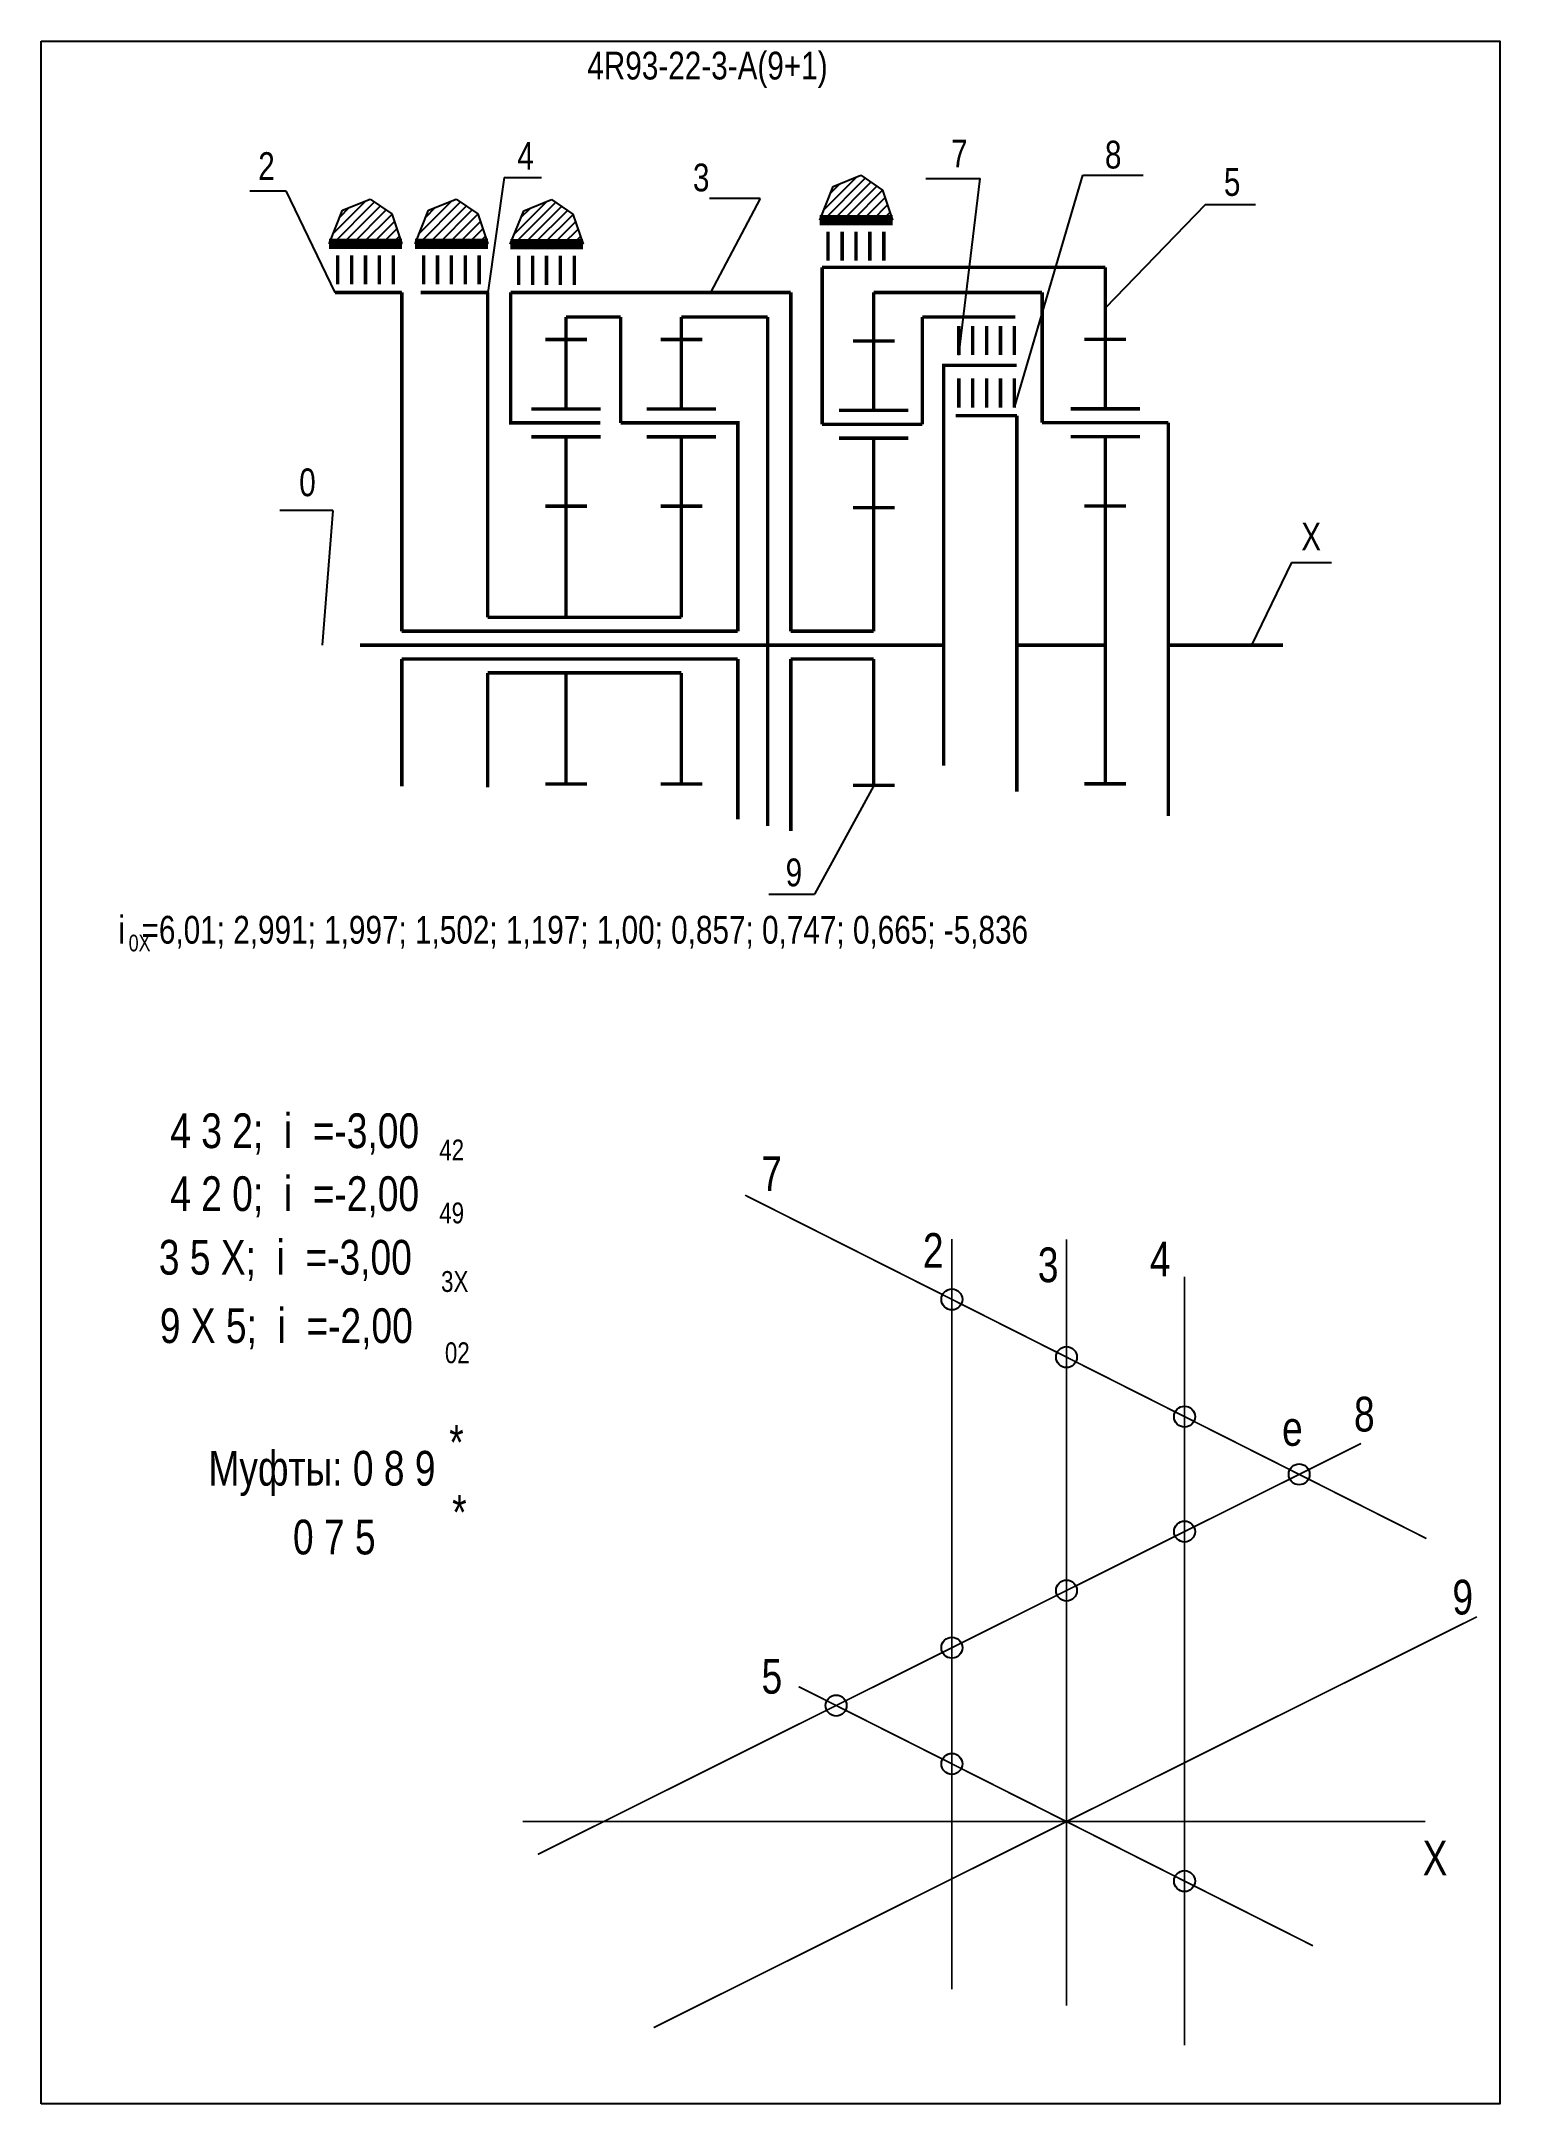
# Model space of a CAD drawing. Extents: x -352 to -142, y 153 to 450.
import ezdxf

# ---------------------------------------------------------------- set-up
doc = ezdxf.new("R2010")
doc.units = 0
doc.header["$LTSCALE"] = 15
doc.layers.get('DEFPOINTS').update_dxf_attribs({"linetype": 'CONTINUOUS'})
doc.layers.add('DIM', color=92, linetype='CONTINUOUS')
doc.layers.add('MAIN', color=5, linetype='CONTINUOUS')
doc.styles.add('AMK', font='amk.shx', dxfattribs={"width": 0.8})

msp = doc.modelspace()

# ---------------------------------------------------------------- hatches: boundary and pattern name
at = {"layer": 'DIM'}
h = msp.add_hatch(dxfattribs=at)
h.set_pattern_fill('_USER', color=0, angle=45, style=0, pattern_type=0)
h.set_pattern_definition([(45, (11.8881, -1.5766), (-0.7071068, 0.7071068), [])])
h.paths.add_polyline_path([(-238.41, 428.94), (-240.35, 424.12), (-229.86, 424.12), (-231.3, 428.44), (-234.42, 430.56)])
h = msp.add_hatch(dxfattribs=at)
h.set_pattern_fill('_USER', color=0, angle=45, style=0, pattern_type=0)
h.set_pattern_definition([(45, (-58.7463, -4.9971), (-0.7071068, 0.7071068), [])])
h.paths.add_polyline_path([(-309.04, 425.52), (-310.99, 420.7), (-300.49, 420.7), (-301.94, 425.02), (-305.05, 427.14)])
h = msp.add_hatch(dxfattribs=at)
h.set_pattern_fill('_USER', color=0, angle=45, style=0, pattern_type=0)
h.set_pattern_definition([(45, (-46.3713, -4.9971), (-0.7071068, 0.7071068), [])])
h.paths.add_polyline_path([(-296.67, 425.52), (-298.61, 420.7), (-288.11, 420.7), (-289.56, 425.02), (-292.68, 427.14)])
h = msp.add_hatch(dxfattribs=at)
h.set_pattern_fill('_USER', color=0, angle=45, style=0, pattern_type=0)
h.set_pattern_definition([(45, (-32.673, -5.0666), (-0.7071068, 0.7071068), [])])
h.paths.add_polyline_path([(-282.97, 425.45), (-284.91, 420.63), (-274.42, 420.63), (-275.87, 424.95), (-278.98, 427.07)])

# ---------------------------------------------------------------- linework, layer by layer
at = {"layer": 'DEFPOINTS', "const_width": 0.25}
for points in [[(-152.99, 234.26), (-251.08, 283.7)], [(-221.31, 169.35), (-221.31, 277.39)], [(-204.81, 166.99), (-204.81, 277.35)], [(-187.81, 161.3), (-187.81, 271.99)], [(-280.93, 188.77), (-162.39, 247.95)], [(-169.32, 175.61), (-243.37, 212.93)], [(-283.13, 193.5), (-153.13, 193.5)]]:
    msp.add_lwpolyline(points, dxfattribs=at)
at = {"layer": 'DEFPOINTS', "color": 1, "const_width": 0.25}
msp.add_lwpolyline([(-264.26, 163.82), (-145.72, 222.99)], dxfattribs=at)
at = {"layer": 'DEFPOINTS'}
for centre in [(-221.31, 268.69), (-204.81, 260.38), (-187.81, 251.81), (-171.31, 243.5), (-187.81, 235.26), (-204.81, 226.77), (-221.31, 218.54), (-237.98, 210.21), (-221.31, 201.81), (-187.81, 184.93)]:
    msp.add_circle(centre, 1.51, dxfattribs=at)
at = {"layer": 'DIM', "color": 0}
for p, q in [((-322.4, 428.35), (-317.21, 428.35)), ((-317.21, 428.35), (-310.15, 413.69)), ((-285.76, 430.25), (-288.15, 413.69)), ((-285.76, 430.25), (-280.42, 430.25)), ((-240.35, 424.12), (-238.41, 428.94)), ((-238.41, 428.94), (-234.42, 430.56)), ((-234.42, 430.56), (-231.3, 428.44)), ((-231.3, 428.44), (-229.86, 424.12)), ((-225.05, 430.12), (-217.22, 430.12)), ((-220.32, 404.67), (-217.22, 430.12)), ((-212.32, 397.11), (-202.47, 430.58)), ((-202.47, 430.58), (-193.77, 430.58)), ((-310.99, 420.7), (-309.04, 425.52)), ((-309.04, 425.52), (-305.05, 427.14)), ((-305.05, 427.14), (-301.94, 425.02)), ((-301.94, 425.02), (-300.49, 420.7)), ((-298.61, 420.7), (-296.67, 425.52)), ((-296.67, 425.52), (-292.68, 427.14)), ((-292.68, 427.14), (-289.56, 425.02)), ((-289.56, 425.02), (-288.11, 420.7)), ((-284.91, 420.63), (-282.97, 425.45)), ((-282.97, 425.45), (-278.98, 427.07)), ((-278.98, 427.07), (-275.87, 424.95)), ((-275.87, 424.95), (-274.42, 420.63)), ((-248.94, 427.21), (-256.2, 427.21)), ((-248.94, 427.21), (-256.06, 413.71)), ((-184.84, 426.32), (-199.23, 411.43)), ((-177.58, 426.32), (-184.84, 426.32)), ((-300.52, 413.69), (-310.15, 413.69)), ((-288.15, 413.69), (-297.78, 413.69)), ((-310.47, 382.28), (-318.07, 382.28)), ((-310.47, 382.28), (-311.97, 362.91)), ((-172.4, 374.81), (-178.19, 362.91)), ((-172.4, 374.81), (-166.67, 374.81)), ((-232.57, 358.91), (-232.57, 358.91)), ((-232.57, 342.71), (-241.09, 327.05)), ((-247.66, 327.05), (-241.09, 327.05))]:
    msp.add_line(p, q, dxfattribs=at)
at = {"layer": 'DIM', "color": 0, "const_width": 0.5}
for points in [[(-240, 394.71), (-240, 417.31)], [(-240, 417.31), (-199.23, 417.31)], [(-300.52, 413.69), (-310.15, 413.69)], [(-300.52, 413.69), (-300.52, 364.91)], [(-288.15, 413.69), (-297.78, 413.69)], [(-288.15, 366.91), (-288.15, 413.69)], [(-281.67, 394.91), (-284.83, 394.91), (-284.83, 413.69)], [(-244.51, 413.69), (-284.83, 413.69)], [(-244.51, 413.69), (-244.51, 364.91)], [(-232.57, 413.69), (-208.32, 413.69)], [(-208.32, 413.69), (-208.32, 394.94)], [(-276.87, 410.15), (-269, 410.15)], [(-269, 410.15), (-269, 394.91)], [(-260.26, 410.15), (-247.85, 410.15)], [(-247.85, 410.15), (-247.85, 362.91)], [(-225.58, 410.15), (-212.19, 410.15)], [(-225.58, 410.15), (-225.58, 394.71)], [(-212.01, 403.19), (-222.49, 403.19), (-222.49, 345.54)], [(-255.2, 394.91), (-252.14, 394.91), (-252.14, 364.91)], [(-211.96, 395.94), (-220.78, 395.94)], [(-211.96, 395.94), (-211.96, 341.82)], [(-190.16, 394.94), (-190.16, 338.28)], [(-288.15, 366.91), (-260.26, 366.91)], [(-306.52, 362.91), (-222.49, 362.91)], [(-300.52, 364.91), (-252.14, 364.91)], [(-247.85, 362.91), (-247.85, 336.87)], [(-244.51, 364.91), (-232.57, 364.91)], [(-211.96, 362.91), (-199.23, 362.91)], [(-190.16, 362.91), (-173.62, 362.91)], [(-300.52, 360.91), (-252.14, 360.91)], [(-300.52, 360.91), (-300.52, 342.57)], [(-252.14, 360.91), (-252.14, 337.84)], [(-244.51, 360.91), (-232.57, 360.91)], [(-244.51, 360.91), (-244.51, 336.12)], [(-288.15, 358.91), (-288.15, 342.42)], [(-288.15, 358.91), (-260.26, 358.91)]]:
    msp.add_lwpolyline(points, dxfattribs=at)
at = {"layer": 'MAIN'}
for points in [[(-352.43, 152.87), (-352.43, 449.87)], [(-352.43, 449.87), (-142.43, 449.87), (-142.43, 152.87), (-352.43, 152.87)]]:
    msp.add_lwpolyline(points, dxfattribs=at)
at = {"layer": 'MAIN', "color": 0}
for points, const_width in [([(-240.35, 424.12), (-229.86, 424.12)], 1.5), ([(-231.12, 422.47), (-231.12, 418.27)], 0.5), ([(-310.99, 420.7), (-300.49, 420.7)], 1.5), ([(-301.75, 419.05), (-301.75, 414.85)], 0.5), ([(-298.61, 420.7), (-288.11, 420.7)], 1.5), ([(-289.38, 419.05), (-289.38, 414.85)], 0.5), ([(-284.91, 420.63), (-274.42, 420.63)], 1.5), ([(-275.68, 418.98), (-275.68, 414.78)], 0.5), ([(-199.23, 396.94), (-199.23, 417.31)], 0.5), ([(-232.57, 406.71), (-232.57, 413.69)], 0.5), ([(-276.87, 406.91), (-276.87, 410.15)], 0.5), ([(-260.26, 406.91), (-260.26, 410.15)], 0.5), ([(-276.87, 406.91), (-279.87, 406.91)], 0.5), ([(-276.87, 396.91), (-276.87, 406.91)], 0.5), ([(-276.87, 406.91), (-273.87, 406.91)], 0.5), ([(-260.26, 406.91), (-263.26, 406.91)], 0.5), ([(-260.26, 396.91), (-260.26, 406.91)], 0.5), ([(-260.26, 406.91), (-257.26, 406.91)], 0.5), ([(-232.57, 406.71), (-235.57, 406.71)], 0.5), ([(-232.57, 396.71), (-232.57, 406.71)], 0.5), ([(-232.57, 406.71), (-229.57, 406.71)], 0.5), ([(-212.32, 408.87), (-212.32, 404.67)], 0.5), ([(-199.23, 406.94), (-202.23, 406.94)], 0.5), ([(-199.23, 406.94), (-196.23, 406.94)], 0.5), ([(-212.32, 401.31), (-212.32, 397.11)], 0.5), ([(-271.93, 394.91), (-281.67, 394.91)], 0.5), ([(-255.2, 394.91), (-269, 394.91)], 0.5), ([(-190.16, 394.94), (-208.32, 394.94)], 0.5), ([(-276.87, 392.91), (-281.87, 392.91)], 0.5), ([(-276.87, 382.91), (-276.87, 392.91), (-271.87, 392.91)], 0.5), ([(-260.26, 392.91), (-265.26, 392.91)], 0.5), ([(-260.26, 382.91), (-260.26, 392.91), (-255.26, 392.91)], 0.5), ([(-225.58, 394.71), (-240, 394.71)], 0.5), ([(-232.57, 392.71), (-237.57, 392.71)], 0.5), ([(-232.57, 382.71), (-232.57, 392.71), (-227.57, 392.71)], 0.5), ([(-199.23, 392.94), (-204.23, 392.94)], 0.5), ([(-199.23, 382.94), (-199.23, 392.94), (-194.23, 392.94)], 0.5), ([(-276.87, 382.91), (-279.87, 382.91)], 0.5), ([(-276.87, 366.91), (-276.87, 382.91)], 0.5), ([(-276.87, 382.91), (-273.87, 382.91)], 0.5), ([(-260.26, 382.91), (-263.26, 382.91)], 0.5), ([(-260.26, 366.91), (-260.26, 382.91)], 0.5), ([(-260.26, 382.91), (-257.26, 382.91)], 0.5), ([(-199.23, 382.94), (-202.23, 382.94)], 0.5), ([(-199.23, 362.91), (-199.23, 382.94)], 0.5), ([(-199.23, 382.94), (-196.23, 382.94)], 0.5), ([(-232.57, 382.71), (-235.57, 382.71)], 0.5), ([(-232.57, 364.91), (-232.57, 382.71)], 0.5), ([(-232.57, 382.71), (-229.57, 382.71)], 0.5), ([(-199.23, 362.91), (-199.23, 342.94)], 0.5), ([(-232.57, 360.91), (-232.57, 342.71)], 0.5), ([(-276.87, 358.91), (-276.87, 342.91)], 0.5), ([(-260.26, 358.91), (-260.26, 342.91)], 0.5), ([(-276.87, 342.91), (-279.87, 342.91)], 0.5), ([(-276.87, 342.91), (-273.87, 342.91)], 0.5), ([(-260.26, 342.91), (-263.26, 342.91)], 0.5), ([(-260.26, 342.91), (-257.26, 342.91)], 0.5), ([(-232.57, 342.71), (-235.57, 342.71)], 0.5), ([(-232.57, 342.71), (-229.57, 342.71)], 0.5), ([(-199.23, 342.94), (-202.23, 342.94)], 0.5), ([(-199.23, 342.94), (-196.23, 342.94)], 0.5)]:
    msp.add_lwpolyline(points, dxfattribs=dict(at, const_width=const_width))
for points in [[(-239.14, 422.47, 0.5, 0.5, 0), (-239.14, 418.27, 0.5, 0.5, 0)], [(-237.12, 422.47, 0.5, 0.5, 0), (-237.12, 418.27, 0.5, 0.5, 0)], [(-235.12, 422.47, 0.5, 0.5, 0), (-235.12, 418.27, 0.5, 0.5, 0)], [(-233.12, 422.47, 0.5, 0.5, 0), (-233.12, 418.27, 0.5, 0.5, 0)], [(-309.75, 419.05, 0.5, 0.5, 0), (-309.75, 414.85, 0.5, 0.5, 0)], [(-307.75, 419.05, 0.5, 0.5, 0), (-307.75, 414.85, 0.5, 0.5, 0)], [(-305.75, 419.05, 0.5, 0.5, 0), (-305.75, 414.85, 0.5, 0.5, 0)], [(-303.75, 419.05, 0.5, 0.5, 0), (-303.75, 414.85, 0.5, 0.5, 0)], [(-297.38, 419.05, 0.5, 0.5, 0), (-297.38, 414.85, 0.5, 0.5, 0)], [(-295.38, 419.05, 0.5, 0.5, 0), (-295.38, 414.85, 0.5, 0.5, 0)], [(-293.38, 419.05, 0.5, 0.5, 0), (-293.38, 414.85, 0.5, 0.5, 0)], [(-291.38, 419.05, 0.5, 0.5, 0), (-291.38, 414.85, 0.5, 0.5, 0)], [(-283.68, 418.98, 0.5, 0.5, 0), (-283.68, 414.78, 0.5, 0.5, 0)], [(-281.68, 418.98, 0.5, 0.5, 0), (-281.68, 414.78, 0.5, 0.5, 0)], [(-279.68, 418.98, 0.5, 0.5, 0), (-279.68, 414.78, 0.5, 0.5, 0)], [(-277.68, 418.98, 0.5, 0.5, 0), (-277.68, 414.78, 0.5, 0.5, 0)], [(-220.32, 408.87, 0.5, 0.5, 0), (-220.32, 404.67, 0.5, 0.5, 0)], [(-218.32, 408.87, 0.5, 0.5, 0), (-218.32, 404.67, 0.5, 0.5, 0)], [(-216.32, 408.87, 0.5, 0.5, 0), (-216.32, 404.67, 0.5, 0.5, 0)], [(-214.32, 408.87, 0.5, 0.5, 0), (-214.32, 404.67, 0.5, 0.5, 0)], [(-220.32, 401.31, 0.5, 0.5, 0), (-220.32, 397.11, 0.5, 0.5, 0)], [(-218.32, 401.31, 0.5, 0.5, 0), (-218.32, 397.11, 0.5, 0.5, 0)], [(-216.32, 401.31, 0.5, 0.5, 0), (-216.32, 397.11, 0.5, 0.5, 0)], [(-214.32, 401.31, 0.5, 0.5, 0), (-214.32, 397.11, 0.5, 0.5, 0)], [(-271.87, 396.91, 0.5, 0.5, 0), (-281.87, 396.91, 0.5, 0.5, 0)], [(-255.26, 396.91, 0.5, 0.5, 0), (-265.26, 396.91, 0.5, 0.5, 0)], [(-227.57, 396.71, 0.5, 0.5, 0), (-237.57, 396.71, 0.5, 0.5, 0)], [(-194.23, 396.94, 0.5, 0.5, 0), (-204.23, 396.94, 0.5, 0.5, 0)]]:
    msp.add_lwpolyline(points, format="xyseb", dxfattribs=at)

# ---------------------------------------------------------------- texts
at = {"layer": 'DIM', "color": 0, "style": 'AMK', "width": 0.8}
for s, height, p in [('4R93-22-3-A(9+1)', 4, (-273.81, 444.36)), ('2', 4, (-321.19, 429.89)), ('4', 4, (-283.89, 431.36)), ('7', 4, (-221.43, 431.7)), ('8', 4, (-199.28, 431.54)), ('3', 4, (-258.6, 428.25)), ('5', 4, (-182.15, 427.6)), ('0', 4, (-315.29, 384.35)), ('X', 4, (-171.01, 376.54)), ('9', 4, (-245.25, 328.18)), ('i  =6,01; 2,991; 1,997; 1,502; 1,197; 1,00; 0,857; 0,747; 0,665; -5,836', 4, (-341.32, 319.92)), ('0X', 2.4, (-339.84, 318.81)), ('    4 3 2;  i  =-3,00', 5, (-339.8, 290.48)), ('42', 3, (-295.12, 288.71)), ('7', 5, (-248.76, 284.31)), ('    4 2 0;  i  =-2,00', 5, (-339.8, 281.42)), ('49', 3, (-295.12, 279.64)), ('     3 5 X;  i  =-3,00', 5, (-342.93, 272.26)), ('2', 5, (-225.49, 273.24)), ('3', 5, (-208.94, 271.17)), ('4', 5, (-192.8, 272)), ('3X', 3, (-294.86, 269.77)), ('     9 X 5;  i  =-2,00', 5, (-342.79, 262.41)), ('02', 3, (-294.31, 259.51)), ('8', 5, (-163.42, 249.67)), ('*', 5, (-293.69, 245.61)), ('e', 5, (-173.77, 247.61)), ('Муфты: 0 8 9', 5, (-328.36, 241.88)), ('*', 5, (-293.26, 235.54)), ('       0 7 5', 5, (-326.59, 231.97)), ('9', 5, (-149.25, 223.32)), ('5', 5, (-248.72, 211.92)), ('X', 5, (-153.53, 185.74))]:
    msp.add_text(s, height=height, dxfattribs=at).set_placement(p)

doc.saveas('drawing.dxf')
